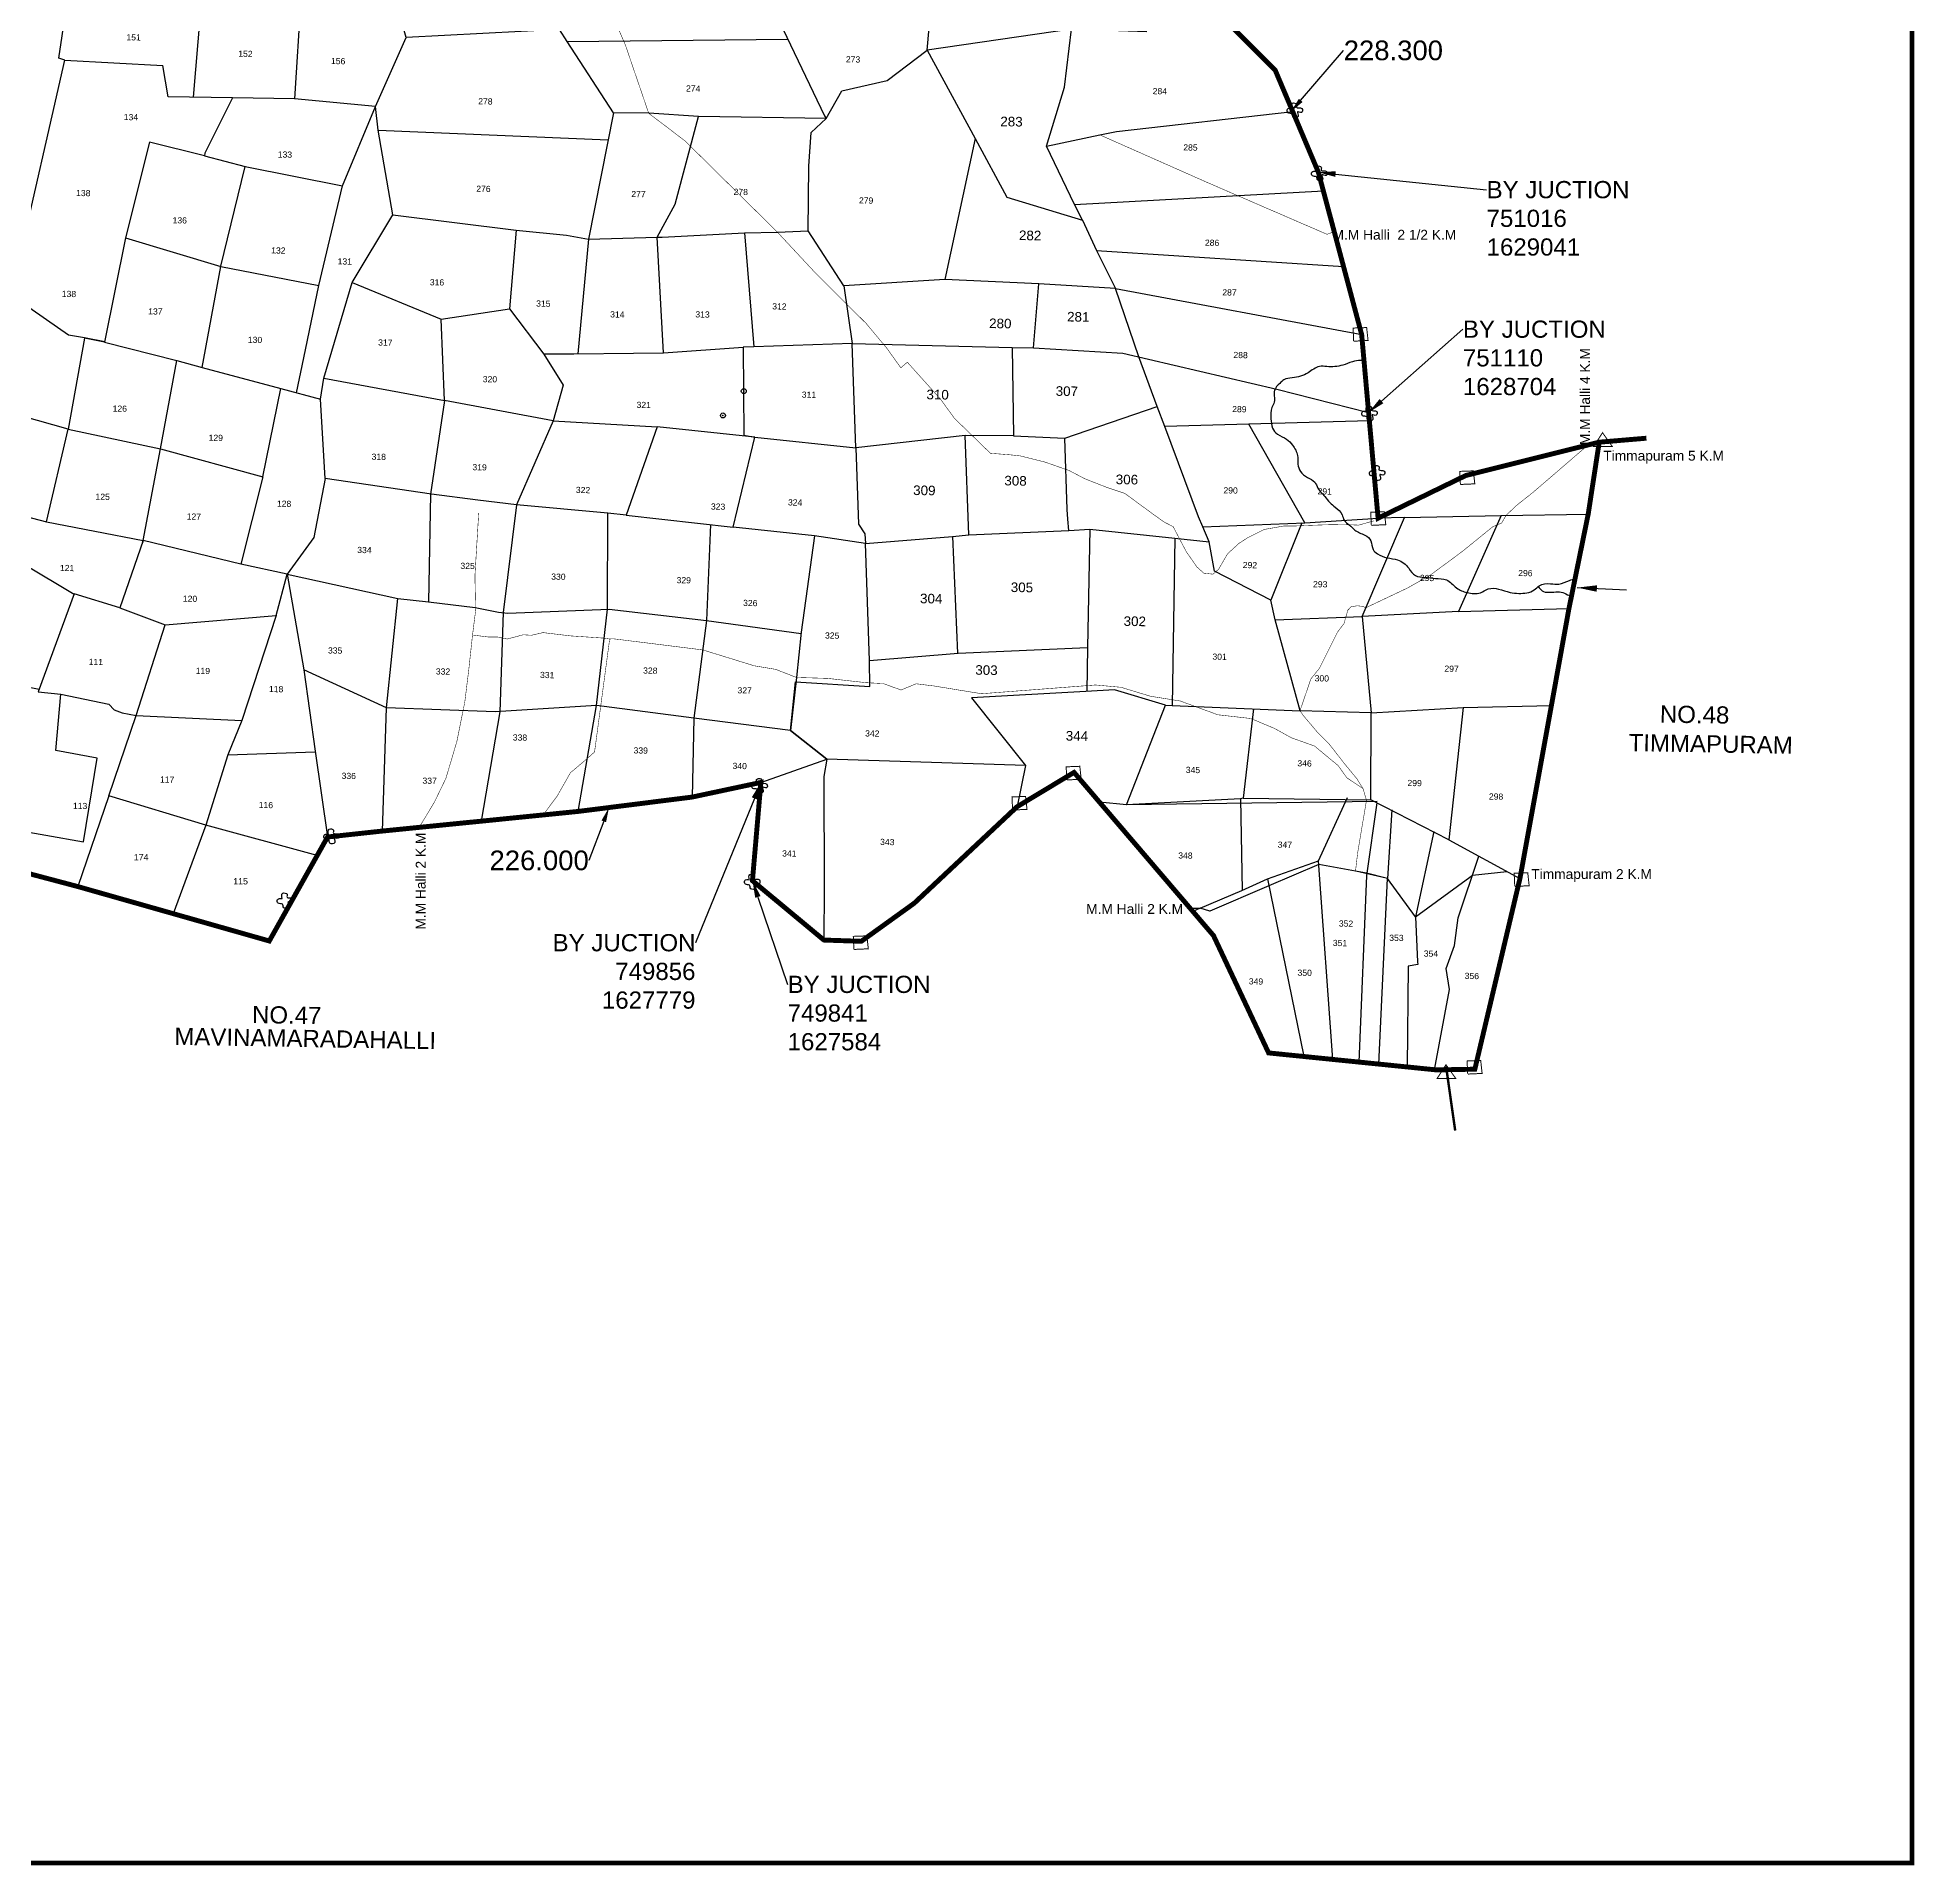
# Model space of a CAD drawing. Header units: feet. Extents: x 745555 to 752207, y 1625558 to 1632619.
# Drawn here: x 748389 to 752207, y 1625558 to 1629276 of the extents above; entities that cross this region are included whole.
import ezdxf
from ezdxf import colors
from ezdxf.entities.mleader import LeaderData, LeaderLine
from ezdxf.math import Vec2, Vec3

# ---------------------------------------------------------------- set-up
doc = ezdxf.new("R2010")
doc.units = ezdxf.units.FT
doc.header["$LTSCALE"] = 15
doc.header["$MEASUREMENT"] = 0
doc.header["$PDMODE"] = 32
doc.header["$PDSIZE"] = 10
doc.linetypes.add('HIDDEN2', pattern=[0.1875, 0.125, -0.0625])
for name, color, linetype in [('CRDS STONES', 7, 'Continuous'), ('PAPER SIZE', 10, 'Continuous'), ('PLOT', 7, 'Continuous'), ('PLOT NO', 7, 'Continuous'), ('ROADS', 6, 'Continuous'), ('TANKS-STREAM', 4, 'Continuous'), ('TEXT', 1, 'Continuous'), ('VILLAGE STONES', 240, 'Continuous')]:
    doc.layers.add(name, color=color, linetype=linetype)
doc.layers.add('VILLAGE BOUNDRY', color=5, linetype='HIDDEN2', lineweight=100)
doc.styles.get("Standard").update_dxf_attribs({"font": 'arial.ttf'})
doc.dimstyles.get("Standard").update_dxf_attribs({"dimtxt": 0.18, "dimasz": 40, "dimexe": 0.18, "dimexo": 0.0625, "dimgap": 0.09, "dimtad": 0, "dimtih": 1, "dimtoh": 1, "dimdec": 4, "dimzin": 0, "dimdsep": 46, "dimtxsty": 'Standard', "dimcen": 0.09, "dimadec": 0, "dimazin": 0, "dimtfac": 1, "dimtdec": 4, "dimtofl": 0, "dimtmove": 0, "dimatfit": 3, "dimfxl": 1, "dimtolj": 1, "dimtzin": 0, "dimarcsym": 0})

msp = doc.modelspace()

# ---------------------------------------------------------------- linework, layer by layer
for p in [(749825.2, 1628556.4), (749825.2, 1628556.4), (749825.2, 1628556.4), (749782.8, 1628507.1), (749782.8, 1628507.1), (749782.8, 1628507.1)]:
    msp.add_point(p)
at = {"layer": 'PAPER SIZE', "color": 5, "const_width": 10}
msp.add_lwpolyline([(752201.5, 1632614.1), (745560.3, 1632614.1), (745560.3, 1625562.9), (752201.5, 1625562.9)], close=True, dxfattribs=at)
at = {"layer": 'PLOT'}
for points in [[(748340.6, 1628775.1), (748373.1, 1628917.4), (748418.6, 1629116.4), (748444.4, 1629229.4), (748431.6, 1629233.5), (748457.3, 1629402.7), (748465.9, 1629448.8), (748499.4, 1629549.6), (748481, 1629600.7), (748497.6, 1629688.3)], [(750295.6, 1629070.5), (750234.5, 1628783.7), (750028.6, 1628771), (749956, 1628882.6), (749957.7, 1629014), (749962.3, 1629082.9), (749992.5, 1629111.2), (749732.9, 1629115.2), (749631.8, 1629121.7), (749560.3, 1629122.5), (749465.9, 1629267.6), (749450, 1629291.9), (749138.7, 1629275.5), (749120, 1629340.2), (749066.3, 1629517), (749070.2, 1629531.1), (749223.9, 1629549.4), (749246.6, 1629552.1), (749461, 1629577.8), (749504.3, 1629583.7)], [(750645.4, 1629287), (750491.9, 1629292.8), (750198.3, 1629249.9), (750214.3, 1629432.1), (750223.6, 1629511.9), (750393.7, 1629575.7), (750496.1, 1629552.5)], [(748724.3, 1629380.4), (748705.4, 1629154.4)], [(748923.9, 1629355.2), (748911.2, 1629151)], [(749897.2, 1629309.3), (749989.4, 1629116.3), (749989.4, 1629116.3), (749992.5, 1629111.2), (750024.7, 1629167.6), (750117.1, 1629188.5), (750198.3, 1629249.9), (750295.6, 1629070.5), (750360.3, 1628951.2), (750513.9, 1628904.3), (750498, 1628936.1), (750440.7, 1629055), (750477.4, 1629174.8), (750491.9, 1629292.8)], [(749081.5, 1629087.3), (749076.2, 1629135.6), (749138.7, 1629275.5)], [(749465.9, 1629267.6), (749914.7, 1629272.7)], [(748444.4, 1629229.4), (748643.4, 1629218.8)], [(749076.2, 1629135.6), (748911.2, 1629151), (748785.3, 1629153.1), (748654, 1629155.2), (748643.4, 1629218.8)], [(748785.3, 1629153.1), (748728.9, 1629040.7), (748728.5, 1629035.2), (748811.1, 1629013.1), (749008.8, 1628973.9), (749076.2, 1629135.6)], [(748915.4, 1628553.3), (748930.2, 1628624.2), (748961.1, 1628771.3), (749008.8, 1628973.9), (749076.2, 1629135.6)], [(749111.4, 1628914.9), (749081.5, 1629087.3), (749549.4, 1629067.9)], [(749560.3, 1629122.5), (749509.1, 1628865.7), (749487.6, 1628632.5), (749418.4, 1628631.6), (749661.7, 1628634.7), (749823.9, 1628645.7)], [(749661.7, 1628634.7), (749648.9, 1628869.7), (749685.8, 1628936.9), (749732.9, 1629115.2)], [(750440.7, 1629055), (750549.5, 1629077.7), (750583.3, 1629084.8), (750941.9, 1629125)], [(748728.5, 1629035.2), (748616.1, 1629063.1), (748567.5, 1628868.1), (748761.4, 1628809.9)], [(748760.9, 1628807.9), (748811.1, 1629013.1)], [(750498, 1628936.1), (751004.2, 1628963.7)], [(748973.9, 1628378.8), (748963.9, 1628540.5), (748971.1, 1628583), (749028.6, 1628777.7), (749111.4, 1628914.9), (749362.1, 1628883.7), (749464.8, 1628874), (749509.1, 1628865.7), (749648.9, 1628869.7), (749659.4, 1628870), (749826.4, 1628878.3), (749893.6, 1628879.9), (749956, 1628882.6)], [(750513.9, 1628904.3), (750542.5, 1628842.9), (751045.1, 1628810.2)], [(748567.5, 1628868.1), (748525, 1628656.1), (748672, 1628618.6)], [(749362.1, 1628883.7), (749348.7, 1628724.2), (749418.4, 1628631.6), (749458.1, 1628569), (749437.5, 1628495.9), (749216.1, 1628537.5), (749209.7, 1628703), (749348.7, 1628724.2)], [(749826.4, 1628878.3), (749845.8, 1628646.4)], [(750542.5, 1628842.9), (750581.6, 1628765), (751082.1, 1628671.5)], [(748525, 1628656.1), (748484.3, 1628664.5), (748450.9, 1628479.5), (748263.1, 1628532), (748321.6, 1628786.3), (748340.6, 1628775.1), (748355.3, 1628737.9), (748451.8, 1628671.3), (748484.4, 1628665.4), (748525.2, 1628657.2)], [(748723.8, 1628604.9), (748761.2, 1628809.9), (748961.1, 1628771.3)], [(750581.6, 1628765), (750425.7, 1628774.7), (750234.5, 1628783.7)], [(749028.6, 1628777.7), (749209.7, 1628703)], [(750028.6, 1628771), (750045.7, 1628653.1), (750370.8, 1628645.6), (750414.3, 1628644.6), (750425.7, 1628774.7)], [(751097.8, 1628496), (750852.4, 1628489.1), (750681.8, 1628484.4), (750666.3, 1628525.5), (750628.5, 1628626.1), (750581.6, 1628765)], [(750045.7, 1628653.1), (749845.8, 1628646.4), (749823.9, 1628645.7), (749825.1, 1628467.2), (749847.4, 1628463.2), (750053.3, 1628441.5), (750058.8, 1628286.1), (750071.1, 1628266.3), (750072.9, 1628246.5), (749969, 1628262.3), (749803.3, 1628280.1), (749847.4, 1628463.2), (749649, 1628484.1), (749585.9, 1628304.6), (749803.3, 1628280.1)], [(750374.1, 1628465.9), (750275.7, 1628466), (750053.3, 1628441.5), (750045.7, 1628653.1)], [(750370.8, 1628645.6), (750374.1, 1628465.9), (750478.6, 1628461), (750666.3, 1628525.5)], [(750414.3, 1628644.6), (750596, 1628633.7), (750909.4, 1628560.6), (751096.2, 1628513.1)], [(748406.5, 1628290.9), (748450.9, 1628479.5), (748638.4, 1628439), (748672, 1628618.6), (748723.8, 1628604.9), (748883.7, 1628561.6)], [(748602.2, 1628248.3), (748603.5, 1628252.6), (748638.4, 1628439), (748846.8, 1628382.2), (748883.7, 1628561.6), (748963.9, 1628540.5)], [(748971.1, 1628583), (749216.1, 1628537.5), (749187.8, 1628347)], [(749437.5, 1628495.9), (749363, 1628325.5)], [(749437.5, 1628495.9), (749649, 1628484.1)], [(750486.6, 1628272.9), (750528.8, 1628275.9), (750702.3, 1628257.4), (750772.2, 1628250), (750758.9, 1628280.4), (750749.9, 1628301.2), (750681.8, 1628484.4)], [(750758.9, 1628280.4), (750966.5, 1628288.8), (750852.4, 1628489.1)], [(750072.9, 1628246.5), (750249.8, 1628260.6), (750283.1, 1628264.2), (750275.7, 1628466)], [(750283.1, 1628264.2), (750486.4, 1628272.9), (750484.7, 1628296.3), (750483.3, 1628315.6), (750478.6, 1628461)], [(748846.8, 1628382.2), (748801.8, 1628204.8)], [(749585.9, 1628304.6), (749548.9, 1628308.2), (749363, 1628325.5), (749284.4, 1628335.1), (749190.1, 1628346.7), (748973.9, 1628378.8), (748950.9, 1628259.1), (748896.6, 1628184.1)], [(749187.8, 1628347), (749183.6, 1628127.9)], [(749363, 1628325.5), (749335.8, 1628106), (749328.8, 1627904.1), (749291.2, 1627681.9)], [(748290.7, 1628246.2), (748307.8, 1628316.2), (748406.5, 1628290.9), (748603.5, 1628252.6), (748602.2, 1628248.3)], [(749488.3, 1627701.7), (749525.5, 1627916.9), (749548.3, 1628113.2), (749548.9, 1628308.2)], [(750960.4, 1628288.6), (750897.4, 1628131.3), (750782.6, 1628190.5), (750772.2, 1628250)], [(750905.8, 1628091.2), (751083.1, 1628098.4), (751168.9, 1628299.8), (751115.5, 1628298.1)], [(750966.5, 1628288.8), (751115.5, 1628298.1)], [(751168.9, 1628299.8), (751366, 1628303.3), (751279.3, 1628108), (751083.1, 1628098.4)], [(751366, 1628303.3), (751542.9, 1628306.4)], [(748896.6, 1628184.1), (748801.8, 1628204.8), (748603.5, 1628252.6), (748556, 1628115.8), (748647.9, 1628081.5)], [(749757.3, 1628285.3), (749749.3, 1628089.8), (749723.9, 1627891.4), (749720.1, 1627730.9)], [(749969, 1628262.3), (749942.2, 1628066.3), (749932.4, 1627974.2), (749920.4, 1627866.1), (749994.4, 1627807.7)], [(750249.8, 1628260.6), (750260, 1628023.8)], [(750528.8, 1628275.9), (750524.3, 1628035.3)], [(750702.3, 1628257.4), (750696.3, 1627917.1), (750956.7, 1627906.6), (750905.8, 1628091.2), (750897.4, 1628131.3)], [(748391.7, 1627949.9), (748246.8, 1627978), (748292.6, 1628155.9), (748228.3, 1628178.8), (748290.7, 1628246.2), (748428.9, 1628164.1), (748463.2, 1628143.7)], [(749860, 1627760.7), (749994.4, 1627807.7), (749920.4, 1627866.1), (749930.5, 1627965.5), (750081.5, 1627955.6), (750080.7, 1628008.4), (750072.9, 1628246.5)], [(748874.3, 1628100.2), (748896.6, 1628184.1)], [(748896.6, 1628184.1), (748930.1, 1627989.9)], [(748896.6, 1628184.1), (749121.8, 1628134.9), (749183.6, 1628127.9), (749278.8, 1628116.5), (749326.5, 1628106.9), (749345, 1628105.2), (749551.3, 1628112.9), (749749.3, 1628089.8), (749941.8, 1628063.5)], [(748556, 1628115.8), (748463.3, 1628144.1), (748389.9, 1627944.8), (748436.2, 1627940.1)], [(749090, 1627661.8), (749098.7, 1627912.1), (749121.8, 1628134.9)], [(748589.5, 1627897), (748647.9, 1628081.5), (748874.3, 1628100.2), (748804.2, 1627886.7)], [(751083.1, 1628098.4), (751101.3, 1627902.2), (750956.7, 1627906.6)], [(751279.3, 1628108), (751503.7, 1628114.2)], [(750080.7, 1628008.4), (750261, 1628023.9), (750524.3, 1628035.3), (750522.9, 1627946)], [(749920.4, 1627866.1), (749723.5, 1627891.4), (749525.5, 1627916.9), (749319.7, 1627904.4), (749098.2, 1627912.1), (748930.1, 1627989.9), (748953.1, 1627824.5), (748978.5, 1627649.7)], [(750682.8, 1627917.6), (750579.1, 1627949.2), (750521.1, 1627945.9), (750288.4, 1627932.6), (750398.4, 1627795.2), (749994.4, 1627807.7), (749987.8, 1627772.5), (749988.5, 1627545.3), (749988.1, 1627440.1)], [(748240.1, 1627610), (748312.7, 1627742.2), (748328.7, 1627666.9), (748482.2, 1627639.6), (748509.8, 1627810.2), (748426, 1627825.8), (748436.2, 1627940.1), (748533.7, 1627919.7), (748544.4, 1627908.6), (748560.6, 1627902.4), (748589.5, 1627897)], [(751113.3, 1627722), (750603.4, 1627714.9), (750682.8, 1627917.6), (750696.3, 1627917.1)], [(750862.3, 1627910.4), (750840.7, 1627728.6), (751100.9, 1627725.6)], [(751101.3, 1627902.2), (751288.7, 1627913.1), (751468.1, 1627917.4)], [(751288.7, 1627913.1), (751259.4, 1627644), (751404, 1627565.1)], [(748957.3, 1627612), (748731, 1627673.7), (748533.5, 1627733.3), (748589.5, 1627897), (748804.2, 1627886.7), (748776, 1627816.6), (748731, 1627673.7)], [(751259.4, 1627644), (751100.9, 1627725.6), (751101.3, 1627902.2)], [(748776, 1627816.6), (748953.4, 1627822.8)], [(750398.4, 1627795.2), (750381.3, 1627711.4)], [(748533.5, 1627733.3), (748470.3, 1627549)], [(750840.7, 1627728.6), (750835.9, 1627727.1), (750603.4, 1627714.9), (750549, 1627720.3)], [(750732.9, 1627505.1), (750753.3, 1627505), (750838.2, 1627541), (750890.3, 1627564.3), (750994.3, 1627601), (751053.1, 1627729.7)], [(750835.9, 1627727.1), (750838.8, 1627541.2)], [(751113, 1627719.4), (751091.6, 1627571.5), (751076.4, 1627191.9)], [(751113.3, 1627722), (751113.3, 1627722)], [(751113.3, 1627722), (751113.3, 1627722)], [(751143.7, 1627704.7), (751134.9, 1627565)], [(748731, 1627673.7), (748664.8, 1627493.7)], [(751229, 1627660.6), (751191.5, 1627487.2), (751195.9, 1627396.1), (751196.2, 1627390.3), (751176.7, 1627386.8), (751174.6, 1627181.9)], [(751023.3, 1627197.3), (750994.3, 1627601)], [(751230.4, 1627176.3), (751260.7, 1627339.6), (751254.2, 1627382), (751271.2, 1627429.1), (751278.4, 1627485.1), (751320.5, 1627610.7)], [(751191.5, 1627487.2), (751134.9, 1627565), (751092.2, 1627576), (750994.8, 1627593.8), (750893.2, 1627550.3), (750773.4, 1627498.6), (750753.3, 1627505), (750738.6, 1627498.4)], [(750890.3, 1627564.3), (750964.7, 1627203.2)], [(751116.8, 1627187.8), (751134.9, 1627565)], [(751191.5, 1627487.2), (751302.4, 1627568.3), (751307.6, 1627572.2), (751377.4, 1627579.7)]]:
    msp.add_lwpolyline(points, dxfattribs=at)
at = {"layer": 'ROADS', "linetype": 'HIDDEN2', "ltscale": 10, "const_width": 1}
for points in [[(751106.4, 1628292.6), (751075.9, 1628284), (751046, 1628285.3), (751009.7, 1628284.7), (750969.8, 1628283.3), (750945.5, 1628282.2), (750922.7, 1628282.1), (750883.9, 1628275.2), (750850.6, 1628258.6), (750832.7, 1628247.1), (750809.2, 1628225.6), (750791.2, 1628194.5), (750779.8, 1628184.3), (750761.1, 1628186.2), (750747, 1628198.8), (750725.2, 1628230.2), (750711.4, 1628256.4), (750698.6, 1628280.9), (750679.9, 1628290.5), (750658.2, 1628306), (750640.5, 1628319), (750600.3, 1628348.5), (750562.8, 1628361.1), (750519.2, 1628378.2), (750486.8, 1628395.1), (750438, 1628412.2), (750388.2, 1628424.7), (750366.3, 1628427.1), (750326.9, 1628430.1), (750290, 1628466), (750253.9, 1628501), (750225.4, 1628540.2), (750157.9, 1628615.3), (750144.6, 1628604), (750115.8, 1628644.3), (750074.3, 1628694), (749973.7, 1628793.9), (749893.6, 1628879.9), (749760.6, 1629011.3), (749705.9, 1629065.3), (749631.8, 1629121.7), (749605.6, 1629198.3), (749584.6, 1629259.8), (749552.4, 1629335)], [(751026.3, 1628880.7), (751011.6, 1628875.5), (750769.9, 1628980.1), (750549.5, 1629077.7)], [(751069.5, 1627580.1), (751073.9, 1627617.3), (751091.4, 1627721.7), (751091.5, 1627725.7), (751084.9, 1627748), (751072.1, 1627768.5), (751047.5, 1627798.3), (751016.9, 1627837.6), (750991.3, 1627863.7), (750963, 1627897.2), (750956.7, 1627906.6), (750978.6, 1627970.9), (750996.3, 1627993.1), (751033.2, 1628066.8), (751046, 1628083.5), (751053.9, 1628111), (751060.7, 1628117.9), (751072.9, 1628120), (751083.8, 1628118.8), (751090.6, 1628116), (751175.9, 1628156.4), (751221.8, 1628182.4), (751287.1, 1628230.7), (751349, 1628280.9), (751366.8, 1628288.3), (751375.6, 1628303.5), (751396.2, 1628323.4), (751430.7, 1628350.7), (751542.8, 1628447.1)], [(749273.4, 1628060.5), (749279.7, 1628110.1), (749278.3, 1628180.8), (749286, 1628308.7)], [(749164.9, 1627669.3), (749195.8, 1627720.5), (749219.2, 1627768.8), (749233, 1627815.1), (749241.8, 1627845), (749257.7, 1627924.4), (749265.8, 1627990), (749273.4, 1628060.5), (749306.2, 1628056.4), (749324.9, 1628056.4), (749344, 1628052.3), (749376.4, 1628061), (749393.6, 1628060), (749416.9, 1628065.4), (749473.1, 1628058.7), (749538.8, 1628054.3), (749552.4, 1628052.5)], [(751084.9, 1627748), (751051.8, 1627770.2), (751034.2, 1627795), (751013.9, 1627811.7), (750986.2, 1627834.7), (750939.1, 1627851.5), (750904.5, 1627870.6), (750856.5, 1627890.7), (750789.4, 1627898.3), (750713.3, 1627926.2), (750652, 1627936.1), (750592.4, 1627954.2), (750540.7, 1627958.9), (750462.8, 1627952.9), (750370.3, 1627945.8), (750308.7, 1627941.1), (750265.1, 1627948.2), (750211.7, 1627956.9), (750175.9, 1627961.3), (750145.1, 1627948.7), (750109, 1627961.7), (750072.6, 1627963.7), (749995.7, 1627972.3), (749932.4, 1627974.2), (749889.8, 1627990.7), (749846.2, 1627998), (749741.7, 1628030.2), (749650.9, 1628041.5), (749561.1, 1628052.7), (749552.4, 1628052.5), (749538, 1627944.6), (749529.3, 1627879.6), (749521.7, 1627822.8), (749506.9, 1627809.3), (749472.6, 1627780.4), (749445.6, 1627732.9), (749416.9, 1627694.5)], [(750732.9, 1627505.1), (750753.3, 1627505), (750773.4, 1627498.6), (750817.3, 1627517.5), (750861.7, 1627536.7), (750887.6, 1627547.9), (750909.4, 1627557.2), (750935.9, 1627568.6), (750975.3, 1627585.5), (750991.7, 1627592.5), (750994.8, 1627593.8), (751043.5, 1627584.9), (751069.5, 1627580.1), (751134.9, 1627565), (751191.7, 1627487.4), (751307.6, 1627572.2), (751377.4, 1627579.7)]]:
    msp.add_lwpolyline(points, dxfattribs=at)
at = {"layer": 'TANKS-STREAM'}
for points in [[(751086.9, 1628617.6), (751079.9, 1628618.9), (751063.2, 1628616.3), (751043.7, 1628609.4), (751011.2, 1628606.5), (750996.2, 1628606.7), (750973.2, 1628593.9), (750940.8, 1628583.5), (750923.7, 1628579.7), (750915.3, 1628572.4), (750904.9, 1628558.2), (750904, 1628534.3), (750899.4, 1628523.2), (750897.6, 1628500), (750900.8, 1628481.5), (750910.9, 1628469.2), (750929.5, 1628458.6), (750941.4, 1628446.6), (750951.7, 1628425.7), (750952.5, 1628408.1), (750957.5, 1628393.2), (750971.7, 1628380.9), (750986.5, 1628371.5), (750992.9, 1628359.3), (751007.3, 1628342.1), (751017.2, 1628330.2), (751028.3, 1628320.6), (751042.5, 1628305.1), (751046.2, 1628293.8), (751056.8, 1628284.7), (751068.1, 1628273.9), (751088.7, 1628263.5), (751100.9, 1628251.9), (751105.5, 1628234.3), (751114, 1628225.8), (751133.8, 1628217.4), (751155.3, 1628213.6), (751177.8, 1628196.2), (751191.4, 1628181.3), (751210.4, 1628177.8), (751232.2, 1628175.4), (751254.5, 1628172.9), (751275.2, 1628156.2), (751296.5, 1628146.8), (751323.5, 1628146.5), (751339.7, 1628154.3), (751360.7, 1628153.9), (751384, 1628147.2), (751401.8, 1628145.2), (751433, 1628152.2), (751443.2, 1628160.6), (751466.5, 1628164.8), (751482.9, 1628163.9), (751504.9, 1628171.6), (751515.9, 1628174.4)], [(751440.9, 1628158.9), (751449.2, 1628150.4), (751476.9, 1628148.2), (751491.5, 1628146.8), (751503.8, 1628141.4), (751509, 1628140.4)]]:
    msp.add_spline(points, degree=3, dxfattribs=at)
at = {"layer": 'VILLAGE BOUNDRY', "lineweight": -2, "ltscale": 15}
for points, const_width in [([(750816.4, 1629298.9), (750906.2, 1629209.3), (750941.9, 1629125), (750994, 1629001.7), (751026.3, 1628880.7), (751045.1, 1628810.2), (751082.1, 1628671.5), (751096.2, 1628513.1), (751107.1, 1628391.7), (751115.5, 1628298.1), (751294, 1628385), (751565.3, 1628452.7), (751661.3, 1628460.8), (751661.3, 1628460.8)], 10), ([(751565.3, 1628452.7), (751542.9, 1628306.4), (751503.7, 1628114.2), (751468.1, 1627917.4), (751404, 1627565.1), (751312.3, 1627177.4), (751233.7, 1627176), (750892.8, 1627210.5), (750780.7, 1627449.1), (750497, 1627781.1), (750381.3, 1627711.4), (750171.9, 1627515), (750064.2, 1627437.5), (749988.1, 1627440.1), (749842.8, 1627560.8), (749860, 1627760.7), (749720.1, 1627730.9), (749488.3, 1627701.7), (749291.2, 1627681.9), (749090, 1627661.8), (748978.5, 1627649.7), (748860, 1627438.2), (748664.8, 1627493.7), (748470.5, 1627548.9), (748240.1, 1627610)], 10), ([(751253.8, 1627183), (751272.3, 1627052.6)], 4.96)]:
    msp.add_lwpolyline(points, dxfattribs=dict(at, const_width=const_width))
at = {"layer": 'VILLAGE STONES', "const_width": 2}
for points in [[(751066.3, 1628658.1), (751095.1, 1628659.5), (751092.2, 1628685.8), (751064.6, 1628684.8), (751065.8, 1628658.1)], [(751572, 1628472), (751591.9, 1628443.9), (751554.1, 1628444.2), (751572, 1628472)], [(751283.3, 1628366.7), (751312.2, 1628368), (751309.3, 1628394.3), (751281.7, 1628393.3), (751282.9, 1628366.6)], [(751102.2, 1628283.5), (751131.1, 1628284.9), (751128.2, 1628311.2), (751100.5, 1628310.1), (751101.8, 1628283.5)], [(750482.7, 1627765.8), (750511.6, 1627767.1), (750508.7, 1627793.5), (750481, 1627792.4), (750482.3, 1627765.8)], [(750372.5, 1627704.6), (750401.3, 1627705.9), (750398.4, 1627732.3), (750370.8, 1627731.2), (750372, 1627704.6)], [(751394, 1627549.2), (751422.8, 1627550.6), (751419.9, 1627576.9), (751392.3, 1627575.9), (751393.5, 1627549.2)], [(750049.7, 1627421), (750078.5, 1627422.3), (750075.6, 1627448.6), (750048, 1627447.6), (750049.2, 1627420.9)], [(751253.6, 1627186.5), (751273.5, 1627158.5), (751235.7, 1627158.8), (751253.6, 1627186.5)], [(751298.2, 1627167.5), (751327.1, 1627168.8), (751324.2, 1627195.2), (751296.5, 1627194.1), (751297.8, 1627167.4)]]:
    msp.add_lwpolyline(points, dxfattribs=at)
at = {"layer": 'VILLAGE STONES'}
for points in [[(750940, 1629131.5), (750941.4, 1629142), (750950, 1629139.9), (750949.8, 1629134), (750960.6, 1629131.1), (750959.8, 1629123.5), (750951.7, 1629124.6), (750952.8, 1629115.2), (750942.9, 1629113.4), (750940.3, 1629120.6), (750932.2, 1629122.4), (750931, 1629129.7), (750940, 1629131.7)], [(750989.8, 1629003.4), (750991.3, 1629013.9), (750999.9, 1629011.8), (750999.6, 1629005.9), (751010.4, 1629003), (751009.7, 1628995.4), (751001.5, 1628996.5), (751002.7, 1628987), (750992.7, 1628985.3), (750990.1, 1628992.5), (750982, 1628994.2), (750980.9, 1629001.6), (750989.9, 1629003.6)], [(751092, 1628515.4), (751093.4, 1628525.9), (751102, 1628523.9), (751101.7, 1628518), (751112.6, 1628515.1), (751111.8, 1628507.5), (751103.7, 1628508.5), (751104.8, 1628499.1), (751094.9, 1628497.4), (751092.3, 1628504.6), (751084.1, 1628506.3), (751083, 1628513.7), (751092, 1628515.6)], [(751107.4, 1628394), (751108.9, 1628404.5), (751117.4, 1628402.5), (751117.2, 1628396.6), (751128, 1628393.7), (751127.2, 1628386), (751119.1, 1628387.1), (751120.2, 1628377.7), (751110.3, 1628376), (751107.7, 1628383.2), (751099.6, 1628384.9), (751098.4, 1628392.3), (751107.5, 1628394.2)], [(749851.5, 1627757.7), (749852.9, 1627768.2), (749861.5, 1627766.1), (749861.3, 1627760.2), (749872.1, 1627757.3), (749871.3, 1627749.7), (749863.2, 1627750.8), (749864.3, 1627741.3), (749854.4, 1627739.6), (749851.8, 1627746.8), (749843.7, 1627748.5), (749842.5, 1627755.9), (749851.6, 1627757.9)], [(748980.5, 1627655.1), (748981.9, 1627665.6), (748990.5, 1627663.6), (748990.3, 1627657.7), (749001.1, 1627654.8), (749000.3, 1627647.1), (748992.2, 1627648.2), (748993.3, 1627638.8), (748983.4, 1627637), (748980.8, 1627644.3), (748972.7, 1627646), (748971.5, 1627653.3), (748980.5, 1627655.3)], [(749836.4, 1627562.6), (749837.8, 1627573.2), (749846.4, 1627571.1), (749846.2, 1627565.2), (749857, 1627562.3), (749856.2, 1627554.7), (749848.1, 1627555.8), (749849.2, 1627546.3), (749839.3, 1627544.6), (749836.7, 1627551.8), (749828.6, 1627553.5), (749827.4, 1627560.9), (749836.5, 1627562.8)], [(748886.1, 1627524.4), (748887.4, 1627535.2), (748896.2, 1627533.2), (748896.1, 1627527.2), (748907.2, 1627524.4), (748906.6, 1627516.5), (748898.2, 1627517.5), (748899.5, 1627507.9), (748889.4, 1627505.9), (748886.6, 1627513.3), (748878.2, 1627514.9), (748876.9, 1627522.4), (748886.2, 1627524.6)]]:
    msp.add_spline(points, degree=3, dxfattribs=at)

# ---------------------------------------------------------------- texts
at = {"layer": 'PLOT NO'}
for s, height, rotation, p in [('151', 12.53, 359.0512, (748569.3, 1629270.1)), ('152', 12.53, 359.0512, (748796.8, 1629236.6)), ('156', 12.53, 359.0512, (748985.4, 1629221.8)), ('273', 12.53, 359.0512, (750032.8, 1629225.3)), ('274', 12.53, 359.0512, (749707.6, 1629166)), ('284', 12.53, 359.0512, (750656.9, 1629160.6)), ('278', 12.53, 359.0512, (749284.9, 1629139.9)), ('134', 12.53, 359.0512, (748563.9, 1629107.8)), ('283', 19.52, 359.0512, (750346.9, 1629095.4)), ('285', 12.53, 359.0512, (750719.1, 1629046.1)), ('133', 12.53, 359.0512, (748877.1, 1629031.7)), ('276', 12.53, 359.0512, (749280.9, 1628962)), ('138', 12.53, 359.0512, (748466.9, 1628953.4)), ('277', 12.53, 359.0512, (749596.3, 1628951.2)), ('278', 12.53, 359.0512, (749804.4, 1628955.7)), ('279', 12.53, 359.0512, (750059.4, 1628938.3)), ('136', 12.53, 359.0512, (748663.2, 1628897.9)), ('282', 19.52, 359.0512, (750384.8, 1628863.8)), ('286', 12.53, 359.0512, (750763.1, 1628852.3)), ('132', 12.53, 359.0512, (748863.8, 1628836.6)), ('131', 12.53, 359.0512, (748998.9, 1628814.3)), ('316', 12.53, 359.0512, (749186.5, 1628771.8)), ('138', 12.53, 359.0512, (748437.8, 1628748.2)), ('287', 12.53, 359.0512, (750798.5, 1628751.3)), ('137', 12.53, 359.0512, (748613.6, 1628712.6)), ('315', 12.53, 359.0512, (749402.7, 1628728.6)), ('314', 12.53, 359.0512, (749553.3, 1628706.5)), ('313', 12.53, 359.0512, (749726.6, 1628706.5)), ('312', 12.53, 359.0512, (749883, 1628722.8)), ('281', 19.52, 359.0512, (750482.7, 1628698.3)), ('130', 12.53, 359.0512, (748816.3, 1628654.8)), ('280', 19.52, 359.0512, (750324.1, 1628684.8)), ('317', 12.53, 359.0512, (749081.3, 1628649.3)), ('288', 12.53, 359.0512, (750821.1, 1628623.9)), ('M.M Halli 4 K.M', 20, 90, (751546.5, 1628446.8)), ('320', 12.53, 359.0512, (749294.2, 1628574.7)), ('311', 12.53, 359.0512, (749943.1, 1628543.2)), ('310', 19.52, 359.0512, (750196.6, 1628540.1)), ('307', 19.52, 359.0512, (750459.5, 1628547.1)), ('126', 12.53, 359.0512, (748541.2, 1628514.9)), ('321', 12.53, 359.0512, (749607, 1628522.4)), ('289', 12.53, 359.0512, (750818.6, 1628513.9)), ('129', 12.53, 359.0512, (748736.5, 1628455.6)), ('318', 12.53, 359.0512, (749068, 1628417)), ('319', 12.53, 359.0512, (749273.1, 1628395.7)), ('322', 12.53, 359.0512, (749483.5, 1628349.4)), ('309', 19.52, 359.0512, (750169.6, 1628345.3)), ('308', 19.52, 359.0512, (750355.1, 1628364.9)), ('306', 19.52, 359.0512, (750581.7, 1628367.4)), ('125', 12.53, 359.0512, (748506.4, 1628335.7)), ('128', 12.53, 359.0512, (748875.4, 1628321.5)), ('323', 12.53, 359.0512, (749758.3, 1628315.7)), ('324', 12.53, 359.0512, (749915, 1628324.1)), ('290', 12.53, 359.0512, (750800.8, 1628348.6)), ('291', 12.53, 359.0512, (750992.3, 1628346.6)), ('127', 12.53, 359.0512, (748691.9, 1628295.3)), ('334', 12.53, 359.0512, (749038.8, 1628227.3)), ('292', 12.53, 359.0512, (750840.1, 1628196.7)), ('121', 12.53, 359.0512, (748434, 1628190.8)), ('325', 12.53, 359.0512, (749248.7, 1628195)), ('330', 12.53, 359.0512, (749433.4, 1628173.1)), ('329', 12.53, 359.0512, (749688.4, 1628166)), ('295', 12.53, 359.0512, (751200.4, 1628170.5)), ('296', 12.53, 359.0512, (751400.4, 1628180.4)), ('120', 12.53, 359.0512, (748684.1, 1628128.2)), ('304', 19.52, 359.0512, (750183.6, 1628125.2)), ('305', 19.52, 359.0512, (750368.1, 1628148)), ('293', 12.53, 359.0512, (750983.1, 1628157.8)), ('326', 12.53, 359.0512, (749823.7, 1628119.6)), ('302', 19.52, 359.0512, (750597.7, 1628079.1)), ('325', 12.53, 359.0512, (749990.3, 1628053.4)), ('335', 12.53, 359.0512, (748979.3, 1628023)), ('301', 12.53, 359.0512, (750778.4, 1628010.3)), ('111', 12.53, 359.0512, (748492.5, 1627999.7)), ('119', 12.53, 359.0512, (748710.2, 1627981.5)), ('332', 12.53, 359.0512, (749198.7, 1627980.3)), ('331', 12.53, 359.0512, (749410.6, 1627973.1)), ('328', 12.53, 359.0512, (749620.3, 1627982.1)), ('303', 19.52, 359.0512, (750296, 1627979.8)), ('297', 12.53, 359.0512, (751250.3, 1627985.9)), ('118', 12.53, 359.0512, (748859.2, 1627944.5)), ('327', 12.53, 359.0512, (749812.3, 1627941.9)), ('300', 12.53, 359.0512, (750986.3, 1627966.3)), ('342', 12.53, 359.0512, (750071.9, 1627854.2)), ('344', 19.52, 359.0512, (750480, 1627845.9)), ('338', 12.53, 359.0512, (749355.3, 1627846)), ('339', 12.53, 359.0512, (749600.9, 1627819.7)), ('340', 12.53, 359.0512, (749802.2, 1627788.1)), ('345', 12.53, 359.0512, (750724.2, 1627780)), ('346', 12.53, 359.0512, (750951.2, 1627793.4)), ('117', 12.53, 359.0512, (748637.6, 1627760.5)), ('336', 12.53, 359.0512, (749007, 1627767.9)), ('337', 12.53, 359.0512, (749171.5, 1627758)), ('299', 12.53, 359.0512, (751175.1, 1627753.4)), ('113', 12.53, 359.0512, (748460.5, 1627706.9)), ('116', 12.53, 359.0512, (748838.4, 1627708.7)), ('298', 12.53, 359.0512, (751340.8, 1627725.9)), ('M.M Halli 2 K.M', 20, 90, (749178, 1627461.4)), ('343', 12.53, 359.0512, (750102.4, 1627633.5)), ('347', 12.53, 359.0512, (750911.2, 1627627.9)), ('341', 12.53, 359.0512, (749903.1, 1627610.1)), ('348', 12.53, 359.0512, (750708.9, 1627606)), ('352', 12.53, 359.0512, (751035.6, 1627467.6)), ('353', 12.53, 359.0512, (751138.1, 1627438.5)), ('351', 12.53, 359.0512, (751023.3, 1627428)), ('354', 12.53, 359.0512, (751208.3, 1627406.4)), ('350', 12.53, 359.0512, (750951.5, 1627367.5)), ('356', 12.53, 359.0512, (751291.5, 1627361)), ('349', 12.53, 359.0512, (750852.4, 1627349.9))]:
    msp.add_text(s, height=height, rotation=rotation, dxfattribs=at).set_placement(p)
for s, height, p in [('M.M Halli  2 1/2 K.M', 20, (751022.9, 1628864.6)), ('Timmapuram 5 K.M', 20, (751573.6, 1628415.2)), ('174', 12.84, (748584.4, 1627602)), ('115', 12.84, (748786.7, 1627553.2)), ('Timmapuram 2 K.M', 20, (751427.1, 1627564.3)), ('M.M Halli 2 K.M', 20, (750521.7, 1627493.3))]:
    msp.add_text(s, height=height, dxfattribs=at).set_placement(p)
at = {"layer": 'TEXT'}
for s, p in [('NO.48', (751688.4, 1627882.5)), ('TIMMAPURAM', (751624.8, 1627824.4)), ('NO.47', (748824.6, 1627271.2)), ('MAVINAMARADAHALLI', (748666.6, 1627226.9))]:
    msp.add_text(s, height=35, rotation=359.0512, dxfattribs=at).set_placement(p)

# ---------------------------------------------------------------- leaders
at = {"layer": 'CRDS STONES', "color": 1}
ml = msp.add_multileader_mtext('Standard', dxfattribs=at)
ml.set_content('BY JUCTION\\P751016\\P1629041', color=1)
ml.set_leader_properties()
ml.build(insert=Vec2(0, 0))
ml.multileader.update_dxf_attribs({"dogleg_length": 0.36, "arrow_head_size": 35})
ctx = ml.context
ctx.base_point, ctx.char_height, ctx.arrow_head_size, ctx.landing_gap_size, ctx.plane_origin = Vec3(751336.1, 1628966.1), 35, 35, 0.09, Vec3(751277.7, 1628883.5)
notes = []
notes.append((ctx, [(0, (1, 1, 0), (751336.1, 1628966.1), (1, 0), 1.396927018504357e-11, [(0, [(750994, 1629001.7)], 0, [])])]))
ctx.mtext.insert, ctx.mtext.flow_direction = Vec3(751336.2, 1628983.9), 5
ml = msp.add_multileader_mtext('Standard', dxfattribs=at)
ml.set_content('BY JUCTION\\P751110\\P1628704', color=1)
ml.set_leader_properties()
ml.build(insert=Vec2(0, 0))
ml.multileader.update_dxf_attribs({"dogleg_length": 0.36, "arrow_head_size": 35})
ctx = ml.context
ctx.base_point, ctx.char_height, ctx.arrow_head_size, ctx.landing_gap_size, ctx.plane_origin = Vec3(751287.9, 1628682.3), 35, 35, 0.09, Vec3(751315.6, 1628609.8)
notes.append((ctx, [(0, (1, 1, 0), (751287.9, 1628682.3), (1, 0), 1.396927018504357e-11, [(0, [(751096.2, 1628513.1)], 0, [])])]))
ctx.mtext.insert, ctx.mtext.flow_direction = Vec3(751288, 1628700.1), 5
ml = msp.add_multileader_mtext('Standard', dxfattribs=at)
ml.set_content('BY JUCTION\\P749856\\P1627779', color=1)
ml.set_leader_properties()
ml.build(insert=Vec2(0, 0))
ml.multileader.update_dxf_attribs({"dogleg_length": 0.36, "arrow_head_size": 35})
ctx = ml.context
ctx.base_point, ctx.char_height, ctx.arrow_head_size, ctx.landing_gap_size, ctx.plane_origin = Vec3(749443.8, 1627434.4), 35, 35, 0.09, Vec3(749991.5, 1627873.7)
ctx.text_align_type = 2
notes.append((ctx, [(1, (1, 1, 0), (749727, 1627434.4), (-1, 0), 1.396927018504357e-11, [(0, [(749860, 1627760.7)], 0, [])])]))
ctx.mtext.insert, ctx.mtext.alignment, ctx.mtext.flow_direction = Vec3(749726.9, 1627452.2), 3, 5
ml = msp.add_multileader_mtext('Standard', dxfattribs=at)
ml.set_content('BY JUCTION\\P749841\\P1627584', color=1)
ml.set_leader_properties()
ml.build(insert=Vec2(0, 0))
ml.multileader.update_dxf_attribs({"dogleg_length": 0.36, "arrow_head_size": 35})
ctx = ml.context
ctx.base_point, ctx.char_height, ctx.arrow_head_size, ctx.landing_gap_size, ctx.plane_origin = Vec3(749914.3, 1627349.7), 35, 35, 0.09, Vec3(750041, 1627657.7)
notes.append((ctx, [(0, (1, 1, 0), (749914.3, 1627349.7), (1, 0), 1.396927018504357e-11, [(0, [(749842.8, 1627560.8)], 0, [])])]))
ctx.mtext.insert, ctx.mtext.flow_direction = Vec3(749914.4, 1627367.5), 5
at = {"layer": 'PAPER SIZE', "color": 5}
msp.add_leader([(751520.6, 1628156.9), (751620.5, 1628152.3)], dimstyle='Standard', override={"dimgap": 0.09, "dimtad": 0}, dxfattribs=at)
at = {"layer": 'VILLAGE STONES', "color": 1}
ml = msp.add_multileader_mtext('Standard', dxfattribs=at)
ml.set_content('228.300', color=1)
ml.set_leader_properties()
ml.build(insert=Vec2(0, 0))
ml.multileader.update_dxf_attribs({"dogleg_length": 0.36, "arrow_head_size": 30})
ctx = ml.context
ctx.base_point, ctx.char_height, ctx.arrow_head_size, ctx.landing_gap_size, ctx.plane_origin = Vec3(751045.4, 1629249.3), 40, 30, 0.09, Vec3(750912.9, 1629008.8)
notes.append((ctx, [(0, (1, 1, 0), (751045.4, 1629249.3), (1, 0), 1.398348103975877e-11, [(0, [(750938.4, 1629125.1)], 0, [])])]))
ctx.mtext.insert, ctx.mtext.flow_direction = Vec3(751045.5, 1629269.6), 5
ml = msp.add_multileader_mtext('Standard', dxfattribs=at)
ml.set_content('226.000', color=1)
ml.set_leader_properties()
ml.build(insert=Vec2(0, 0))
ml.multileader.update_dxf_attribs({"dogleg_length": 0.36, "arrow_head_size": 30})
ctx = ml.context
ctx.base_point, ctx.char_height, ctx.arrow_head_size, ctx.landing_gap_size, ctx.plane_origin = Vec3(749312.2, 1627601.8), 40, 30, 0.09, Vec3(749492.5, 1627614.3)
ctx.text_align_type = 2
notes.append((ctx, [(1, (1, 1, 0), (749510, 1627601.8), (-1, 0), 1.398348103975877e-11, [(0, [(749551.1, 1627709.6)], 0, [])])]))
ctx.mtext.insert, ctx.mtext.alignment, ctx.mtext.flow_direction = Vec3(749509.9, 1627622.1), 3, 5
for ctx, leaders in notes:
    for number, flags, end, landing, length, lines in leaders:
        leader = LeaderData()
        leader.index, (leader.has_last_leader_line, leader.has_dogleg_vector, leader.attachment_direction) = number, flags
        leader.last_leader_point, leader.dogleg_vector, leader.dogleg_length = Vec3(end), Vec3(landing), length
        for number, points, colour, breaks in lines:
            line = LeaderLine()
            line.index, line.vertices, line.color, line.breaks = number, Vec3.list(points), colors.encode_raw_color(colour), breaks
            leader.lines.append(line)
        ctx.leaders.append(leader)

doc.saveas('drawing.dxf')
